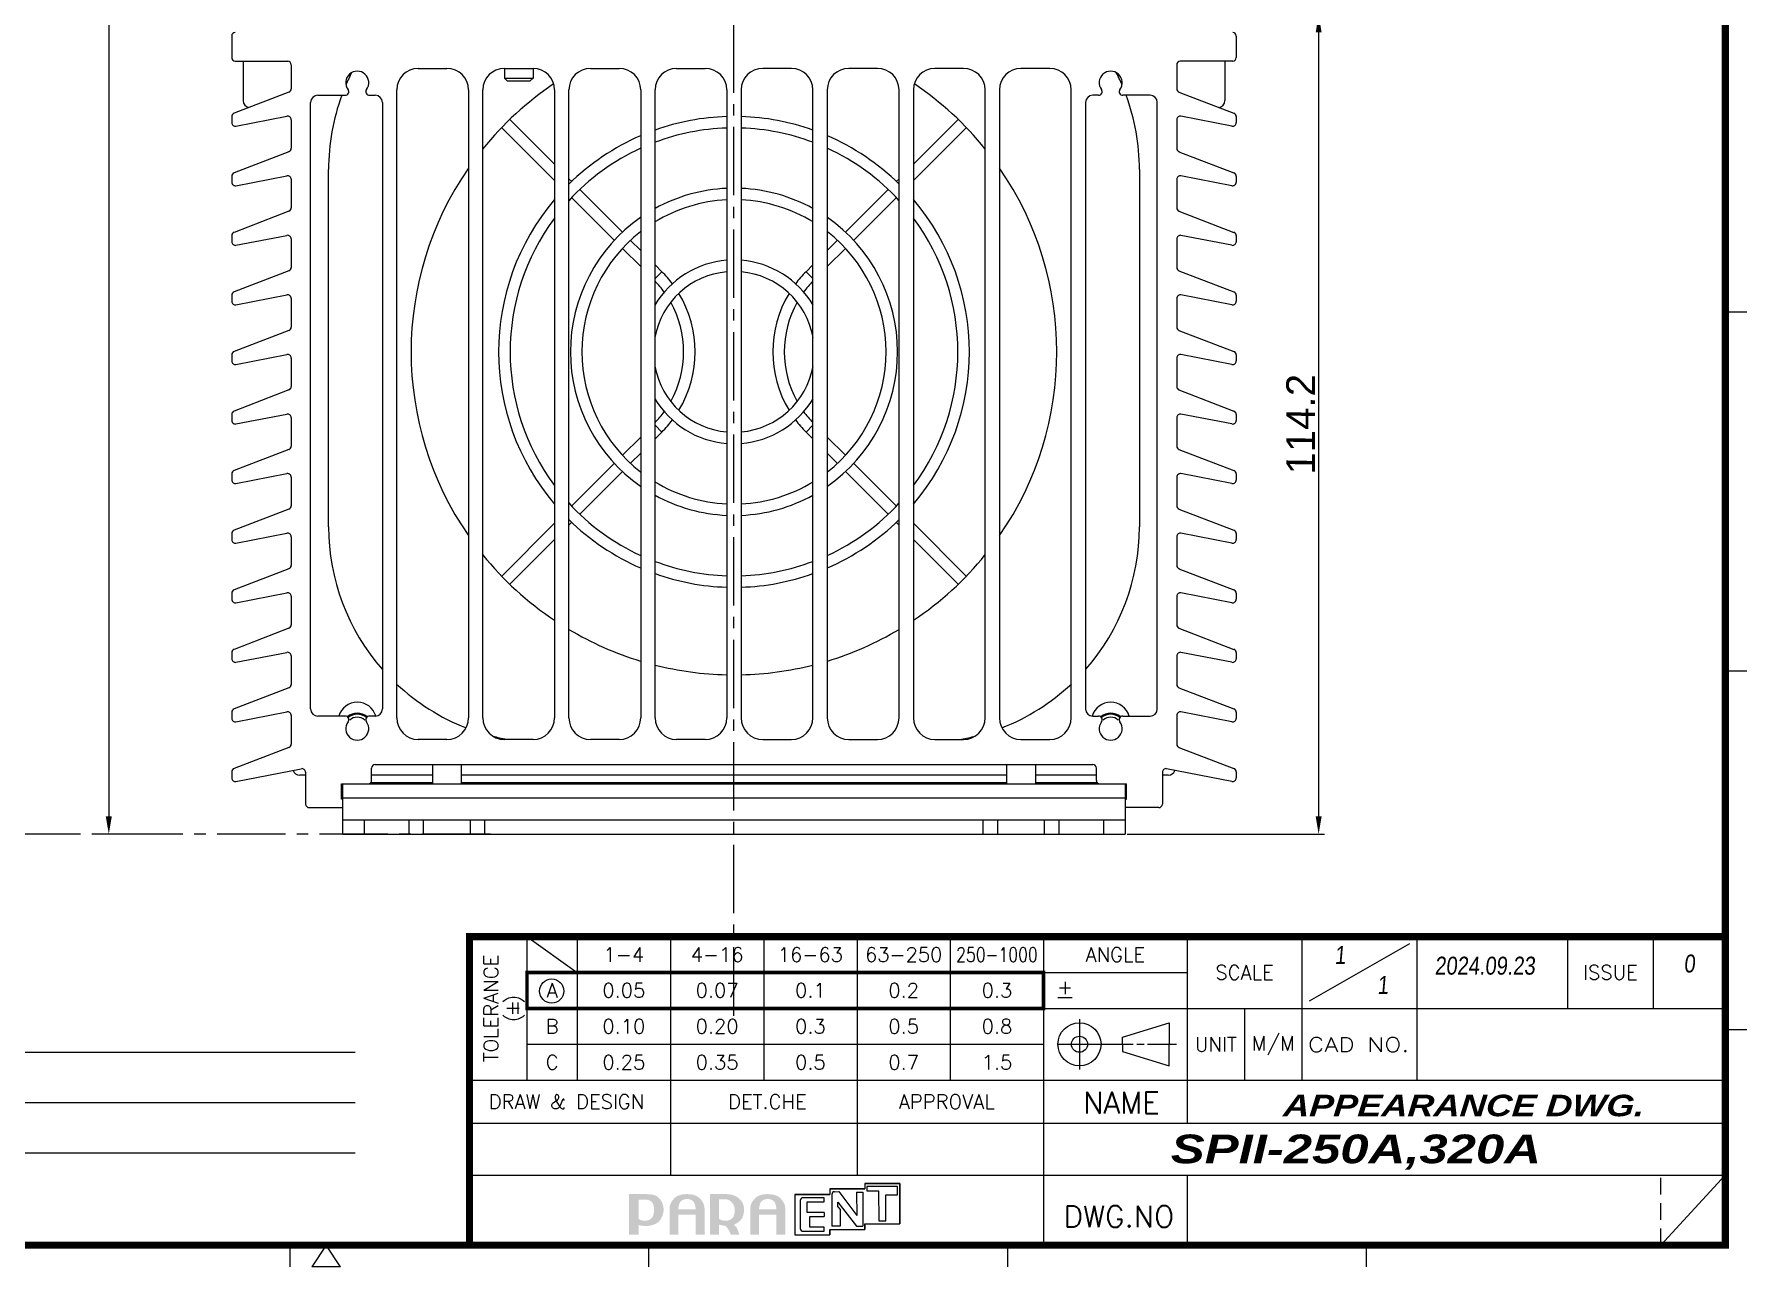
# Model space of a CAD drawing. Extents: x -425 to 6552, y -3049 to 3105.
# Drawn here: x 1516.9 to 1755.6, y -1936.4 to -1764.7 of the extents above; entities that cross this region are included whole.
import ezdxf
from ezdxf.enums import TextEntityAlignment as Align

# ---------------------------------------------------------------- set-up
doc = ezdxf.new("R2010")
doc.units = 0
doc.header["$PDMODE"] = 3
doc.header["$PDSIZE"] = 1.5
for name, pattern in [('CENTER', [17.8, 10.75, -2.35, 2.35, -2.35]), ('CENTER2', [28.575, 19.05, -3.175, 3.175, -3.175]), ('HIDDEN', [3.525, 2.35, -1.175])]:
    doc.linetypes.add(name, pattern=pattern)
doc.layers.get('0').update_dxf_attribs({"linetype": 'CONTINUOUS'})
doc.layers.get('DEFPOINTS').update_dxf_attribs({"linetype": 'CONTINUOUS'})
doc.layers.add('3', color=112, linetype='CENTER')
doc.layers.add('DIM', color=1, linetype='CONTINUOUS')
doc.styles.add('N', font='arialbi.ttf', dxfattribs={"width": 0.8, "oblique": 5})
doc.styles.add('OMI-1', font='arial.ttf', dxfattribs={"oblique": 1})
doc.styles.add('SIM', font='simplex')
doc.dimstyles.new('1', dxfattribs={"dimtxt": 4, "dimasz": 2.5, "dimexe": 0.8, "dimexo": 0.3, "dimgap": 0.5, "dimtad": 1, "dimtoh": 1, "dimdec": 1, "dimzin": 0, "dimtxsty": 'OMI-1', "dimcen": 0, "dimclrd": 256, "dimclre": 256, "dimclrt": 256, "dimazin": 3, "dimtfac": 0.8, "dimtdec": 1, "dimtix": 1, "dimtmove": 0, "dimatfit": 3, "dimtolj": 1, "dimtzin": 0})

# ---------------------------------------------------------------- blocks, each defined once
blk = doc.blocks.new('*D6213')
at = {"layer": 'DEFPOINTS', "color": 0}
for p in [(1545.64, -1635.92), (1527.31, -1876.13), (1530.71, -1876.13)]:
    blk.add_point(p, dxfattribs=at)
at = {"layer": 'DIM'}
for p, q in [((1545.34, -1635.92), (1526.51, -1635.92)), ((1527.31, -1638.42), (1527.31, -1873.63)), ((1530.41, -1876.13), (1526.51, -1876.13))]:
    blk.add_line(p, q, dxfattribs=at)
for points in [[(1527.73, -1638.42), (1526.89, -1638.42), (1527.31, -1635.92)], [(1526.89, -1873.63), (1527.73, -1873.63), (1527.31, -1876.13)]]:
    blk.add_solid(points, dxfattribs=at)
at = {"layer": 'DIM', "insert": (1524.77, -1756.02), "char_height": 4, "attachment_point": 5, "rotation": 90, "style": 'OMI-1'}
blk.add_mtext('\\A1;240.2', dxfattribs=at)
blk = doc.blocks.new('*D6216')
at = {"layer": 'DEFPOINTS', "color": 0}
for p in [(1695.46, -1761.92), (1668.94, -1876.13), (1695.92, -1876.13)]:
    blk.add_point(p, dxfattribs=at)
at = {"layer": 'DIM'}
for p, q in [((1695.76, -1761.92), (1696.72, -1761.92)), ((1695.92, -1764.42), (1695.92, -1873.63)), ((1669.24, -1876.13), (1696.72, -1876.13))]:
    blk.add_line(p, q, dxfattribs=at)
for points in [[(1696.34, -1764.42), (1695.51, -1764.42), (1695.92, -1761.92)], [(1695.51, -1873.63), (1696.34, -1873.63), (1695.92, -1876.13)]]:
    blk.add_solid(points, dxfattribs=at)
at = {"layer": 'DIM', "insert": (1693.41, -1819.03), "char_height": 4, "attachment_point": 5, "rotation": 90, "style": 'OMI-1'}
blk.add_mtext('\\A1;114.2', dxfattribs=at)

msp = doc.modelspace()

# ---------------------------------------------------------------- hatches: boundary and pattern name
h = msp.add_hatch(color=256)
edge = h.paths.add_edge_path()
edge.add_spline(control_points=[(1603.01, -1929.57), (1602.8, -1929.81), (1602.49, -1929.97), (1602.01, -1929.97), (1601.89, -1929.97), (1601.73, -1929.96), (1601.53, -1929.91), (1601.32, -1929.87), (1601.21, -1929.76), (1601.16, -1929.71), (1601.16, -1929.63), (1601.16, -1927.18), (1601.16, -1927.04), (1601.29, -1927.04), (1602.06, -1927.04), (1602.06, -1927.04), (1602.51, -1927.04), (1602.8, -1927.16), (1603.01, -1927.4), (1603.23, -1927.65), (1603.3, -1928.07), (1603.3, -1928.44), (1603.3, -1928.82), (1603.23, -1929.33), (1603.01, -1929.57)], knot_values=[0, 0, 0, 0, 1, 1, 1, 2, 2, 2, 3, 3, 3, 4, 4, 4, 5, 5, 5, 6, 6, 6, 7, 7, 7, 8, 8, 8, 8], degree=3, periodic=0)
edge = h.paths.add_edge_path(flags=16)
edge.add_spline(control_points=[(1602.1, -1926.27), (1602.1, -1926.27), (1600.03, -1926.27), (1600.03, -1926.27), (1600.03, -1926.27), (1599.83, -1926.27), (1599.83, -1926.27), (1599.83, -1926.27), (1599.83, -1931.93), (1599.83, -1931.93), (1599.83, -1931.93), (1601.16, -1931.93), (1601.16, -1931.93), (1601.16, -1931.93), (1601.16, -1930.75), (1601.16, -1930.56), (1601.29, -1930.6), (1601.46, -1930.69), (1602.06, -1930.71), (1602.7, -1930.73), (1603.63, -1930.52), (1604.03, -1930.03), (1604.43, -1929.54), (1604.63, -1929.01), (1604.63, -1928.45), (1604.63, -1927.79), (1604.4, -1927.23), (1603.96, -1926.79), (1603.51, -1926.34), (1602.89, -1926.27), (1602.1, -1926.27)], knot_values=[0, 0, 0, 0, 1, 1, 1, 2, 2, 2, 3, 3, 3, 4, 4, 4, 5, 5, 5, 6, 6, 6, 7, 7, 7, 8, 8, 8, 9, 9, 9, 10, 10, 10, 10], degree=3, periodic=0)
h = msp.add_hatch(color=256)
edge = h.paths.add_edge_path()
edge.add_spline(control_points=[(1609.1, -1928.41), (1608.96, -1928.41), (1606.7, -1928.41), (1606.69, -1928.41), (1606.69, -1928.41), (1606.69, -1928.39), (1606.69, -1928.39), (1606.69, -1928.08), (1606.78, -1927.55), (1606.97, -1927.33), (1607.14, -1927.13), (1607.46, -1926.95), (1607.88, -1926.95), (1608.29, -1926.95), (1608.58, -1927.08), (1608.78, -1927.29), (1608.99, -1927.49), (1609.1, -1928.08), (1609.1, -1928.39), (1609.1, -1928.39), (1609.1, -1928.41), (1609.1, -1928.41)], knot_values=[0, 0, 0, 0, 1, 1, 1, 2, 2, 2, 3, 3, 3, 4, 4, 4, 5, 5, 5, 6, 6, 6, 7, 7, 7, 7], degree=3, periodic=0)
edge = h.paths.add_edge_path(flags=16)
edge.add_spline(control_points=[(1607.88, -1926.27), (1606.98, -1926.27), (1606.41, -1926.5), (1606.02, -1926.96), (1605.65, -1927.4), (1605.46, -1927.78), (1605.46, -1928.31), (1605.46, -1928.31), (1605.46, -1931.93), (1605.46, -1931.93), (1605.46, -1931.93), (1606.69, -1931.93), (1606.69, -1931.93), (1606.69, -1931.93), (1606.69, -1930.23), (1606.69, -1929.13), (1606.7, -1929.13), (1608.96, -1929.13), (1609.1, -1929.13), (1609.1, -1929.28), (1609.1, -1931.93), (1609.1, -1931.93), (1609.1, -1931.93), (1610.34, -1931.93), (1610.34, -1931.93), (1610.34, -1931.93), (1610.34, -1928.31), (1610.34, -1928.31), (1610.34, -1927.78), (1610.15, -1927.4), (1609.77, -1926.96), (1609.38, -1926.5), (1608.77, -1926.27), (1607.88, -1926.27)], knot_values=[0, 0, 0, 0, 1, 1, 1, 2, 2, 2, 3, 3, 3, 4, 4, 4, 5, 5, 5, 6, 6, 6, 7, 7, 7, 8, 8, 8, 9, 9, 9, 10, 10, 10, 11, 11, 11, 11], degree=3, periodic=0)
h = msp.add_hatch(color=256)
edge = h.paths.add_edge_path()
edge.add_spline(control_points=[(1614.21, -1929.63), (1613.95, -1929.87), (1613.63, -1929.99), (1613.19, -1929.99), (1613.07, -1929.99), (1612.92, -1929.97), (1612.77, -1929.92), (1612.63, -1929.87), (1612.37, -1929.73), (1612.33, -1929.69), (1612.33, -1929.61), (1612.33, -1927.14), (1612.33, -1927), (1612.46, -1927), (1613.31, -1927), (1613.31, -1927), (1613.71, -1927), (1613.94, -1927.2), (1614.18, -1927.45), (1614.43, -1927.71), (1614.55, -1928.12), (1614.55, -1928.47), (1614.55, -1928.85), (1614.47, -1929.39), (1614.21, -1929.63)], knot_values=[0, 0, 0, 0, 1, 1, 1, 2, 2, 2, 3, 3, 3, 4, 4, 4, 5, 5, 5, 6, 6, 6, 7, 7, 7, 8, 8, 8, 8], degree=3, periodic=0)
edge = h.paths.add_edge_path(flags=16)
edge.add_spline(control_points=[(1613.35, -1926.27), (1613.35, -1926.27), (1611.28, -1926.27), (1611.28, -1926.27), (1611.28, -1926.27), (1611.08, -1926.27), (1611.08, -1926.27), (1611.08, -1926.27), (1611.08, -1931.93), (1611.08, -1931.93), (1611.08, -1931.93), (1612.33, -1931.93), (1612.33, -1931.93), (1612.33, -1931.93), (1612.33, -1930.7), (1612.33, -1930.51), (1612.47, -1930.56), (1612.6, -1930.59), (1612.72, -1930.61), (1612.72, -1930.61), (1613.11, -1930.67), (1613.21, -1930.68), (1613.42, -1930.82), (1613.58, -1931.1), (1613.71, -1931.29), (1613.84, -1931.49), (1613.99, -1931.93), (1613.99, -1931.93), (1613.99, -1931.93), (1615.18, -1931.93), (1615.18, -1931.93), (1615.18, -1931.93), (1615.02, -1931.26), (1614.85, -1931), (1614.75, -1930.84), (1614.61, -1930.69), (1614.43, -1930.53), (1614.8, -1930.37), (1615.15, -1930.15), (1615.39, -1929.86), (1615.71, -1929.47), (1615.84, -1929.01), (1615.84, -1928.48), (1615.84, -1927.77), (1615.65, -1927.35), (1615.19, -1926.92), (1614.73, -1926.49), (1614.12, -1926.27), (1613.35, -1926.27)], knot_values=[0, 0, 0, 0, 1, 1, 1, 2, 2, 2, 3, 3, 3, 4, 4, 4, 5, 5, 5, 6, 6, 6, 7, 7, 7, 8, 8, 8, 9, 9, 9, 10, 10, 10, 11, 11, 11, 12, 12, 12, 13, 13, 13, 14, 14, 14, 15, 15, 15, 16, 16, 16, 16], degree=3, periodic=0)
h = msp.add_hatch(color=256)
edge = h.paths.add_edge_path()
edge.add_spline(control_points=[(1620.35, -1928.41), (1620.21, -1928.41), (1617.95, -1928.41), (1617.94, -1928.41), (1617.94, -1928.41), (1617.94, -1928.39), (1617.94, -1928.39), (1617.94, -1928.08), (1618.03, -1927.55), (1618.22, -1927.33), (1618.39, -1927.13), (1618.71, -1926.95), (1619.13, -1926.95), (1619.54, -1926.95), (1619.83, -1927.08), (1620.03, -1927.29), (1620.24, -1927.49), (1620.35, -1928.08), (1620.35, -1928.39), (1620.35, -1928.39), (1620.35, -1928.41), (1620.35, -1928.41)], knot_values=[0, 0, 0, 0, 1, 1, 1, 2, 2, 2, 3, 3, 3, 4, 4, 4, 5, 5, 5, 6, 6, 6, 7, 7, 7, 7], degree=3, periodic=0)
edge = h.paths.add_edge_path(flags=16)
edge.add_spline(control_points=[(1619.13, -1926.27), (1618.23, -1926.27), (1617.66, -1926.5), (1617.27, -1926.96), (1616.9, -1927.4), (1616.71, -1927.78), (1616.71, -1928.31), (1616.71, -1928.31), (1616.71, -1931.93), (1616.71, -1931.93), (1616.71, -1931.93), (1617.94, -1931.93), (1617.94, -1931.93), (1617.94, -1931.93), (1617.94, -1930.23), (1617.94, -1929.13), (1617.95, -1929.13), (1620.21, -1929.13), (1620.35, -1929.13), (1620.35, -1929.28), (1620.35, -1931.93), (1620.35, -1931.93), (1620.35, -1931.93), (1621.59, -1931.93), (1621.59, -1931.93), (1621.59, -1931.93), (1621.59, -1928.31), (1621.59, -1928.31), (1621.59, -1927.78), (1621.4, -1927.4), (1621.02, -1926.96), (1620.63, -1926.5), (1620.02, -1926.27), (1619.13, -1926.27)], knot_values=[0, 0, 0, 0, 1, 1, 1, 2, 2, 2, 3, 3, 3, 4, 4, 4, 5, 5, 5, 6, 6, 6, 7, 7, 7, 8, 8, 8, 9, 9, 9, 10, 10, 10, 11, 11, 11, 11], degree=3, periodic=0)

# ---------------------------------------------------------------- linework, layer by layer
at = {"color": 7, "linetype": 'CONTINUOUS'}
for p, q in [((1544.44, -1764.92), (1544.44, -1767.92)), ((1684.44, -1764.92), (1684.44, -1767.92)), ((1544.94, -1768.42), (1552.24, -1768.42)), ((1546.04, -1768.42), (1546.04, -1773.92)), ((1683.94, -1768.42), (1676.64, -1768.42)), ((1682.84, -1768.42), (1682.84, -1773.92)), ((1552.74, -1768.92), (1552.74, -1772.26)), ((1570.44, -1769.42), (1574.44, -1769.42)), ((1582.44, -1769.42), (1586.44, -1769.42)), ((1582.44, -1769.42), (1582.44, -1770.77)), ((1582.44, -1770.77), (1586.44, -1770.77)), ((1582.84, -1771.17), (1582.44, -1770.77)), ((1586.04, -1771.17), (1586.44, -1770.77)), ((1586.44, -1769.42), (1586.44, -1770.77)), ((1594.44, -1769.42), (1598.44, -1769.42)), ((1606.44, -1769.42), (1610.44, -1769.42)), ((1622.44, -1769.42), (1618.44, -1769.42)), ((1634.44, -1769.42), (1630.44, -1769.42)), ((1646.44, -1769.42), (1642.44, -1769.42)), ((1658.44, -1769.42), (1654.44, -1769.42)), ((1676.14, -1768.92), (1676.14, -1772.26)), ((1552.42, -1772.73), (1544.76, -1775.67)), ((1556.44, -1773.17), (1560.25, -1773.17)), ((1563.62, -1773.17), (1564.44, -1773.17)), ((1567.44, -1859.92), (1567.44, -1772.42)), ((1577.44, -1772.42), (1577.44, -1859.92)), ((1579.44, -1859.92), (1579.44, -1772.42)), ((1582.84, -1771.17), (1586.04, -1771.17)), ((1589.44, -1772.42), (1589.44, -1859.92)), ((1591.44, -1859.92), (1591.44, -1772.42)), ((1601.44, -1772.42), (1601.44, -1859.92)), ((1603.44, -1859.92), (1603.44, -1772.42)), ((1613.44, -1772.42), (1613.44, -1859.92)), ((1615.44, -1772.42), (1615.44, -1859.92)), ((1625.44, -1859.92), (1625.44, -1772.42)), ((1627.44, -1772.42), (1627.44, -1859.92)), ((1637.44, -1859.92), (1637.44, -1772.42)), ((1639.44, -1772.42), (1639.44, -1859.92)), ((1649.44, -1859.92), (1649.44, -1772.42)), ((1651.44, -1772.42), (1651.44, -1859.92)), ((1661.44, -1859.92), (1661.44, -1772.42)), ((1665.25, -1773.17), (1664.44, -1773.17)), ((1672.44, -1773.17), (1668.62, -1773.17)), ((1676.46, -1772.73), (1684.12, -1775.67)), ((1555.44, -1858.67), (1555.44, -1774.17)), ((1565.44, -1774.17), (1565.44, -1858.67)), ((1663.44, -1774.17), (1663.44, -1858.67)), ((1673.44, -1858.67), (1673.44, -1774.17)), ((1544.44, -1776.13), (1544.44, -1776.98)), ((1545.03, -1777.47), (1552.14, -1776.09)), ((1552.74, -1776.58), (1552.74, -1780.56)), ((1589.44, -1785.05), (1582.07, -1777.69)), ((1589.44, -1782.79), (1583.21, -1776.56)), ((1639.44, -1782.79), (1645.67, -1776.56)), ((1639.44, -1785.05), (1646.8, -1777.69)), ((1676.14, -1776.58), (1676.14, -1780.56)), ((1683.84, -1777.47), (1676.73, -1776.09)), ((1684.44, -1776.13), (1684.44, -1776.98)), ((1552.42, -1781.03), (1544.76, -1783.97)), ((1676.46, -1781.03), (1684.12, -1783.97)), ((1544.44, -1784.43), (1544.44, -1785.28)), ((1545.03, -1785.77), (1552.14, -1784.39)), ((1552.74, -1784.88), (1552.74, -1788.86)), ((1557.94, -1833.32), (1557.94, -1783.52)), ((1591.83, -1785.19), (1591.44, -1784.79)), ((1637.04, -1785.19), (1637.44, -1784.79)), ((1670.94, -1783.52), (1670.94, -1833.32)), ((1676.14, -1784.88), (1676.14, -1788.86)), ((1683.84, -1785.77), (1676.73, -1784.39)), ((1684.44, -1784.43), (1684.44, -1785.28)), ((1597.78, -1793.39), (1591.83, -1787.45)), ((1598.91, -1792.26), (1592.97, -1786.32)), ((1629.97, -1792.26), (1635.91, -1786.32)), ((1631.1, -1793.39), (1637.04, -1787.45)), ((1552.42, -1789.33), (1544.76, -1792.27)), ((1676.46, -1789.33), (1684.12, -1792.27)), ((1544.44, -1792.73), (1544.44, -1793.58)), ((1545.03, -1794.07), (1552.14, -1792.69)), ((1552.74, -1793.18), (1552.74, -1797.16)), ((1601.44, -1797.05), (1598.91, -1794.52)), ((1601.44, -1794.79), (1600.04, -1793.39)), ((1627.44, -1794.79), (1628.83, -1793.39)), ((1627.44, -1797.05), (1629.97, -1794.52)), ((1676.14, -1793.18), (1676.14, -1797.16)), ((1683.84, -1794.07), (1676.73, -1792.69)), ((1684.44, -1792.73), (1684.44, -1793.58)), ((1604.4, -1797.75), (1603.44, -1796.79)), ((1624.48, -1797.75), (1625.44, -1796.79)), ((1552.42, -1797.63), (1544.76, -1800.57)), ((1604.4, -1797.75), (1603.44, -1798.71)), ((1624.48, -1797.75), (1625.44, -1798.71)), ((1676.46, -1797.63), (1684.12, -1800.57)), ((1544.44, -1801.03), (1544.44, -1801.88)), ((1545.03, -1802.37), (1552.14, -1800.99)), ((1552.74, -1801.48), (1552.74, -1805.46)), ((1676.14, -1801.48), (1676.14, -1805.46)), ((1683.84, -1802.37), (1676.73, -1800.99)), ((1684.44, -1801.03), (1684.44, -1801.88)), ((1552.42, -1805.93), (1544.76, -1808.87)), ((1676.46, -1805.93), (1684.12, -1808.87)), ((1544.44, -1809.33), (1544.44, -1810.18)), ((1545.03, -1810.67), (1552.14, -1809.29)), ((1552.74, -1809.78), (1552.74, -1813.76)), ((1676.14, -1809.78), (1676.14, -1813.76)), ((1683.84, -1810.67), (1676.73, -1809.29)), ((1684.44, -1809.33), (1684.44, -1810.18)), ((1552.42, -1814.23), (1544.76, -1817.17)), ((1676.46, -1814.23), (1684.12, -1817.17)), ((1544.44, -1817.63), (1544.44, -1818.48)), ((1545.03, -1818.97), (1552.14, -1817.59)), ((1552.74, -1818.08), (1552.74, -1822.06)), ((1676.14, -1818.08), (1676.14, -1822.06)), ((1683.84, -1818.97), (1676.73, -1817.59)), ((1684.44, -1817.63), (1684.44, -1818.48)), ((1601.44, -1820.79), (1598.91, -1823.32)), ((1604.4, -1820.09), (1603.44, -1819.13)), ((1604.4, -1820.09), (1603.44, -1821.05)), ((1624.48, -1820.09), (1625.44, -1819.13)), ((1624.48, -1820.09), (1625.44, -1821.05)), ((1627.44, -1820.79), (1629.97, -1823.32)), ((1552.42, -1822.53), (1544.76, -1825.47)), ((1601.44, -1823.05), (1600.04, -1824.45)), ((1627.44, -1823.05), (1628.83, -1824.45)), ((1676.46, -1822.53), (1684.12, -1825.47)), ((1597.78, -1824.45), (1591.83, -1830.39)), ((1598.91, -1825.58), (1592.97, -1831.52)), ((1629.97, -1825.58), (1635.91, -1831.52)), ((1631.1, -1824.45), (1637.04, -1830.39)), ((1544.44, -1825.93), (1544.44, -1826.78)), ((1545.03, -1827.27), (1552.14, -1825.89)), ((1552.74, -1826.38), (1552.74, -1830.36)), ((1676.14, -1826.38), (1676.14, -1830.36)), ((1683.84, -1827.27), (1676.73, -1825.89)), ((1684.44, -1825.93), (1684.44, -1826.78)), ((1552.42, -1830.83), (1544.76, -1833.77)), ((1589.44, -1832.79), (1582.07, -1840.15)), ((1591.83, -1832.65), (1591.44, -1833.05)), ((1637.04, -1832.65), (1637.44, -1833.05)), ((1639.44, -1832.79), (1646.8, -1840.15)), ((1676.46, -1830.83), (1684.12, -1833.77)), ((1544.44, -1834.23), (1544.44, -1835.08)), ((1545.03, -1835.57), (1552.14, -1834.19)), ((1552.74, -1834.68), (1552.74, -1838.66)), ((1589.44, -1835.05), (1583.21, -1841.28)), ((1639.44, -1835.05), (1645.67, -1841.28)), ((1676.14, -1834.68), (1676.14, -1838.66)), ((1683.84, -1835.57), (1676.73, -1834.19)), ((1684.44, -1834.23), (1684.44, -1835.08)), ((1552.42, -1839.13), (1544.76, -1842.07)), ((1676.46, -1839.13), (1684.12, -1842.07)), ((1545.03, -1843.87), (1552.14, -1842.49)), ((1683.84, -1843.87), (1676.73, -1842.49)), ((1544.44, -1842.53), (1544.44, -1843.38)), ((1552.74, -1842.98), (1552.74, -1846.96)), ((1676.14, -1842.98), (1676.14, -1846.96)), ((1684.44, -1842.53), (1684.44, -1843.38)), ((1552.42, -1847.43), (1544.76, -1850.37)), ((1676.46, -1847.43), (1684.12, -1850.37)), ((1544.44, -1850.83), (1544.44, -1851.68)), ((1545.03, -1852.17), (1552.14, -1850.79)), ((1552.74, -1851.28), (1552.74, -1855.26)), ((1676.14, -1851.28), (1676.14, -1855.26)), ((1683.84, -1852.17), (1676.73, -1850.79)), ((1684.44, -1850.83), (1684.44, -1851.68)), ((1552.42, -1855.73), (1544.76, -1858.67)), ((1676.46, -1855.73), (1684.12, -1858.67)), ((1544.44, -1859.13), (1544.44, -1859.98)), ((1545.03, -1860.47), (1552.14, -1859.09)), ((1683.84, -1860.47), (1676.73, -1859.09)), ((1684.44, -1859.13), (1684.44, -1859.98)), ((1552.74, -1859.58), (1552.74, -1863.56)), ((1560.25, -1859.67), (1556.44, -1859.67)), ((1562.88, -1859.49), (1562.81, -1859.62)), ((1564.44, -1859.67), (1563.62, -1859.67)), ((1664.44, -1859.67), (1665.25, -1859.67)), ((1666, -1859.49), (1666.06, -1859.62)), ((1668.62, -1859.67), (1672.44, -1859.67)), ((1676.14, -1859.58), (1676.14, -1863.56)), ((1574.44, -1862.92), (1570.44, -1862.92)), ((1586.44, -1862.92), (1582.44, -1862.92)), ((1598.44, -1862.92), (1594.44, -1862.92)), ((1610.44, -1862.92), (1606.44, -1862.92)), ((1618.44, -1862.92), (1622.44, -1862.92)), ((1630.44, -1862.92), (1634.44, -1862.92)), ((1642.44, -1862.92), (1646.44, -1862.92)), ((1654.44, -1862.92), (1658.44, -1862.92)), ((1552.42, -1864.03), (1544.76, -1866.97)), ((1676.46, -1864.03), (1684.12, -1866.97)), ((1544.44, -1867.43), (1544.44, -1868.28)), ((1545.03, -1868.77), (1554.14, -1867)), ((1554.74, -1867.92), (1553.94, -1867.92)), ((1554.74, -1867.49), (1554.74, -1871.92)), ((1563.94, -1868.62), (1563.94, -1866.92)), ((1572.44, -1867.92), (1563.94, -1867.92)), ((1564.44, -1866.42), (1664.44, -1866.42)), ((1572.44, -1866.42), (1572.44, -1869.12)), ((1576.44, -1866.42), (1576.44, -1869.12)), ((1652.44, -1867.92), (1576.44, -1867.92)), ((1652.44, -1866.42), (1652.44, -1869.12)), ((1656.44, -1866.42), (1656.44, -1869.12)), ((1664.94, -1867.92), (1656.44, -1867.92)), ((1664.94, -1868.62), (1664.94, -1866.92)), ((1674.14, -1867.49), (1674.14, -1871.92)), ((1674.94, -1867.92), (1674.14, -1867.92)), ((1683.84, -1868.77), (1674.73, -1867)), ((1684.44, -1867.43), (1684.44, -1868.28)), ((1559.74, -1869.12), (1669.14, -1869.12)), ((1559.74, -1871.22), (1559.74, -1869.12)), ((1559.94, -1876.12), (1559.94, -1869.12)), ((1668.94, -1871.12), (1559.94, -1871.12)), ((1563.83, -1868.92), (1572.44, -1868.92)), ((1576.44, -1868.92), (1652.44, -1868.92)), ((1656.44, -1868.92), (1665.04, -1868.92)), ((1668.94, -1869.12), (1668.94, -1876.12)), ((1669.14, -1871.22), (1669.14, -1869.12)), ((1555.24, -1872.42), (1559.94, -1872.42)), ((1559.94, -1871.22), (1559.74, -1871.22)), ((1668.94, -1871.22), (1669.14, -1871.22)), ((1673.64, -1872.42), (1668.94, -1872.42)), ((1559.94, -1874.12), (1668.94, -1874.12)), ((1562.94, -1876.12), (1562.94, -1874.12)), ((1569.19, -1876.12), (1569.19, -1874.12)), ((1571.19, -1876.12), (1571.19, -1874.12)), ((1577.69, -1874.12), (1577.69, -1876.12)), ((1579.69, -1874.12), (1579.69, -1876.12)), ((1649.19, -1876.12), (1649.19, -1874.12)), ((1651.19, -1876.12), (1651.19, -1874.12)), ((1657.69, -1874.12), (1657.69, -1876.12)), ((1659.69, -1874.12), (1659.69, -1876.12)), ((1665.94, -1874.12), (1665.94, -1876.12)), ((1559.94, -1876.12), (1668.94, -1876.12))]:
    msp.add_line(p, q, dxfattribs=at)
for p, q in [((1755.59, -1803.39), (1752.59, -1803.39)), ((1755.59, -1853.39), (1752.59, -1853.39)), ((1585.59, -1890.39), (1592.59, -1895.39)), ((1585.59, -1890.39), (1585.59, -1910.39)), ((1592.59, -1890.39), (1592.59, -1910.39)), ((1605.59, -1890.39), (1605.59, -1910.39)), ((1618.59, -1890.39), (1618.59, -1910.39)), ((1631.59, -1890.39), (1631.59, -1923.65)), ((1644.59, -1890.39), (1644.59, -1910.39)), ((1657.59, -1890.39), (1657.59, -1933.39)), ((1677.59, -1890.39), (1677.59, -1916.39)), ((1693.59, -1890.39), (1693.59, -1910.39)), ((1708.59, -1891.39), (1694.59, -1899.39)), ((1709.59, -1890.39), (1709.59, -1910.39)), ((1730.59, -1890.39), (1730.59, -1900.39)), ((1742.59, -1900.39), (1742.59, -1890.39)), ((1585.59, -1895.39), (1677.59, -1895.39)), ((1659.59, -1898.89), (1661.59, -1898.89)), ((1585.59, -1900.39), (1752.59, -1900.39)), ((1662.59, -1901.89), (1662.59, -1908.89)), ((1685.59, -1900.39), (1685.59, -1910.39)), ((1668.59, -1904.39), (1675.09, -1902.39)), ((1668.59, -1905.39), (1668.59, -1904.39)), ((1675.09, -1902.39), (1675.09, -1905.39)), ((1755.59, -1903.39), (1752.59, -1903.39)), ((1436.55, -1906.5), (1561.63, -1906.5)), ((1585.59, -1905.39), (1657.59, -1905.39)), ((1659.59, -1905.39), (1670.09, -1905.39)), ((1668.59, -1905.39), (1668.59, -1906.39)), ((1668.59, -1906.39), (1675.09, -1908.39)), ((1670.59, -1905.39), (1671.59, -1905.39)), ((1672.09, -1905.39), (1676.09, -1905.39)), ((1675.09, -1908.39), (1675.09, -1905.39)), ((1577.59, -1910.39), (1752.59, -1910.39)), ((1605.59, -1910.39), (1605.59, -1923.65)), ((1436.55, -1913.5), (1561.63, -1913.5)), ((1577.59, -1916.39), (1657.59, -1916.39)), ((1657.59, -1916.39), (1752.59, -1916.39)), ((1436.55, -1920.5), (1561.63, -1920.5)), ((1577.59, -1923.65), (1752.59, -1923.65)), ((1632.66, -1925.55), (1627.79, -1925.55)), ((1627.79, -1925.55), (1627.79, -1926.3)), ((1628.47, -1925.93), (1629.05, -1925.92)), ((1629.05, -1925.92), (1631.54, -1929.23)), ((1631.53, -1926), (1632.38, -1926)), ((1631.53, -1926), (1631.54, -1929.23)), ((1632.38, -1926), (1632.38, -1930.73)), ((1637.54, -1924.8), (1632.66, -1924.8)), ((1632.66, -1924.8), (1632.66, -1925.55)), ((1632.97, -1925.22), (1632.96, -1925.82)), ((1632.96, -1925.82), (1634.6, -1925.82)), ((1637.24, -1925.22), (1632.97, -1925.22)), ((1634.6, -1925.82), (1634.61, -1930.01)), ((1637.24, -1926.38), (1637.24, -1925.22)), ((1637.54, -1930.43), (1637.54, -1924.8)), ((1677.59, -1923.65), (1677.59, -1933.39)), ((1743.59, -1933.39), (1752.59, -1923.65)), ((1627.79, -1926.3), (1622.91, -1926.3)), ((1622.91, -1926.3), (1622.91, -1931.93)), ((1623.67, -1927.17), (1623.68, -1931.05)), ((1627.03, -1926.77), (1624.07, -1926.77)), ((1624.62, -1928.82), (1624.62, -1927.36)), ((1624.62, -1927.36), (1627.03, -1927.36)), ((1627.03, -1927.36), (1627.03, -1926.77)), ((1628.07, -1926.33), (1628.07, -1930.73)), ((1628.93, -1927.41), (1631.52, -1930.74)), ((1628.93, -1928.02), (1628.93, -1927.41)), ((1628.93, -1928.02), (1629.24, -1928.4)), ((1629.24, -1928.4), (1629.25, -1930.73)), ((1635.59, -1930.01), (1635.6, -1926.38)), ((1635.6, -1926.38), (1637.24, -1926.38)), ((1627.03, -1928.82), (1624.62, -1928.82)), ((1625.02, -1930.86), (1625.02, -1929.41)), ((1625.02, -1929.41), (1627.03, -1929.41)), ((1627.03, -1928.82), (1627.03, -1929.41)), ((1629.25, -1930.73), (1628.07, -1930.73)), ((1631.52, -1930.74), (1632.38, -1930.73)), ((1632.66, -1931.18), (1632.66, -1930.43)), ((1632.66, -1930.43), (1637.54, -1930.43)), ((1634.61, -1930.01), (1635.59, -1930.01)), ((1622.91, -1931.93), (1627.79, -1931.93)), ((1624.08, -1931.45), (1627.03, -1931.45)), ((1627.03, -1930.86), (1625.02, -1930.86)), ((1627.03, -1931.45), (1627.03, -1930.86)), ((1627.79, -1931.93), (1627.79, -1931.18)), ((1627.79, -1931.18), (1632.66, -1931.18)), ((1552.59, -1936.39), (1552.59, -1933.39)), ((1557.59, -1933.39), (1555.59, -1936.39)), ((1559.59, -1936.39), (1557.59, -1933.39)), ((1602.59, -1936.39), (1602.59, -1933.39)), ((1652.59, -1936.39), (1652.59, -1933.39)), ((1702.59, -1936.39), (1702.59, -1933.39)), ((1559.59, -1936.39), (1555.59, -1936.39))]:
    msp.add_line(p, q)
at = {"color": 3}
for p, q in [((1627.79, -1925.55), (1627.79, -1926.3)), ((1627.79, -1925.55), (1632.66, -1925.55)), ((1632.66, -1924.8), (1632.66, -1925.55)), ((1632.66, -1924.8), (1637.54, -1924.8)), ((1637.54, -1924.8), (1637.54, -1930.43)), ((1622.91, -1926.3), (1622.91, -1931.93)), ((1622.91, -1926.3), (1627.79, -1926.3)), ((1632.66, -1930.43), (1632.66, -1931.18)), ((1632.66, -1930.43), (1637.54, -1930.43)), ((1622.91, -1931.93), (1627.79, -1931.93)), ((1627.79, -1931.18), (1627.79, -1931.93)), ((1627.79, -1931.18), (1632.66, -1931.18))]:
    msp.add_line(p, q, dxfattribs=at)
at = {"linetype": 'HIDDEN'}
msp.add_line((1743.59, -1933.39), (1743.59, -1923.65), dxfattribs=at)
at = {"const_width": 1}
msp.add_lwpolyline([(1752.59, -1383.39), (952.59, -1383.39), (952.59, -1933.39), (1752.59, -1933.39)], close=True, dxfattribs=at)
for points, const_width in [([(1577.59, -1933.39), (1577.59, -1890.39), (1752.59, -1890.39)], 1), ([(1585.59, -1895.39), (1657.59, -1895.39), (1657.59, -1900.39), (1585.59, -1900.39), (1585.59, -1895.39)], 0.5)]:
    msp.add_lwpolyline(points, dxfattribs=dict(const_width=const_width))
for centre, radius in [((1589.04, -1897.98), 1.69), ((1662.59, -1905.39), 3), ((1662.59, -1905.39), 1.12)]:
    msp.add_circle(centre, radius)
at = {"color": 7, "linetype": 'CONTINUOUS'}
for centre, radius, start, end in [((1544.94, -1764.92), 0.5, 90, 180), ((1683.94, -1764.92), 0.5, 0, 90), ((1544.94, -1767.92), 0.5, 180, 270), ((1552.24, -1768.92), 0.5, 0, 90), ((1676.64, -1768.92), 0.5, 90, 180), ((1683.94, -1767.92), 0.5, 270, 0), ((1561.94, -1771.42), 1.6, 323.4704, 216.5296), ((1587.94, -1783.52), 30, 153.2252, 156.8619), ((1570.44, -1772.42), 3, 90, 180), ((1574.44, -1772.42), 3, 0, 90), ((1582.44, -1772.42), 3, 90, 180), ((1586.44, -1772.42), 3, 0, 90), ((1594.44, -1772.42), 3, 90, 180), ((1598.44, -1772.42), 3, 0, 90), ((1606.44, -1772.42), 3, 90, 180), ((1610.44, -1772.42), 3, 0, 90), ((1618.44, -1772.42), 3, 90, 180), ((1622.44, -1772.42), 3, 0, 90), ((1630.44, -1772.42), 3, 90, 180), ((1634.44, -1772.42), 3, 0, 90), ((1642.44, -1772.42), 3, 90, 180), ((1646.44, -1772.42), 3, 0, 90), ((1654.44, -1772.42), 3, 90, 180), ((1658.44, -1772.42), 3, 0, 90), ((1666.94, -1771.42), 1.6, 323.4704, 216.5296), ((1640.94, -1783.52), 30, 23.1381, 26.7748), ((1552.24, -1772.26), 0.5, 291, 0), ((1556.44, -1774.17), 1, 90, 180), ((1587.94, -1783.52), 30, 159.816, 180), ((1560.25, -1772.67), 0.5, 270, 36.5296), ((1563.62, -1772.67), 0.5, 143.4704, 270), ((1564.44, -1774.17), 1, 0, 90), ((1614.44, -1808.92), 45, 123.9595, 141.1117), ((1614.44, -1808.92), 45, 38.8883, 56.0405), ((1664.44, -1774.17), 1, 90, 180), ((1665.25, -1772.67), 0.5, 270, 36.5296), ((1668.62, -1772.67), 0.5, 143.4704, 270), ((1640.94, -1783.52), 30, 0, 20.184), ((1672.44, -1774.17), 1, 0, 90), ((1676.64, -1772.26), 0.5, 180, 249), ((1544.94, -1776.13), 0.5, 111, 180), ((1547.04, -1773.92), 1, 180, 255.6843), ((1681.84, -1773.92), 1, 284.3157, 0), ((1683.94, -1776.13), 0.5, 0, 69), ((1544.94, -1776.98), 0.5, 180, 281), ((1552.24, -1776.58), 0.5, 0, 101), ((1614.44, -1808.92), 32.8, 91.749, 109.6001), ((1614.44, -1808.92), 31.2, 91.8387, 110.6541), ((1614.44, -1808.92), 32.8, 70.3999, 88.251), ((1614.44, -1808.92), 31.2, 69.3459, 88.1613), ((1676.64, -1776.58), 0.5, 79, 180), ((1683.94, -1776.98), 0.5, 259, 0), ((1614.44, -1808.92), 32.8, 113.3699, 134.5423), ((1614.44, -1808.92), 32.8, 45.4577, 66.6301), ((1552.24, -1780.56), 0.5, 291, 0), ((1614.44, -1808.92), 31.2, 114.6308, 137.5512), ((1614.44, -1808.92), 31.2, 42.4488, 65.3692), ((1676.64, -1780.56), 0.5, 180, 249), ((1544.94, -1784.43), 0.5, 111, 180), ((1552.24, -1784.88), 0.5, 0, 101), ((1614.44, -1808.92), 45, 145.3593, 214.6407), ((1614.44, -1808.92), 45, 325.3593, 34.6407), ((1676.64, -1784.88), 0.5, 79, 180), ((1683.94, -1784.43), 0.5, 0, 69), ((1544.94, -1785.28), 0.5, 180, 281), ((1614.44, -1808.92), 22.8, 92.517, 118.8641), ((1614.44, -1808.92), 22.8, 61.1359, 87.483), ((1683.94, -1785.28), 0.5, 259, 0), ((1552.24, -1788.86), 0.5, 291, 0), ((1614.44, -1808.92), 32.8, 139.6734, 220.3266), ((1614.44, -1808.92), 21.2, 92.707, 121.2973), ((1614.44, -1808.92), 21.2, 58.7027, 87.293), ((1614.44, -1808.92), 32.8, 319.6734, 40.3266), ((1676.64, -1788.86), 0.5, 180, 249), ((1544.94, -1792.73), 0.5, 111, 180), ((1614.44, -1808.92), 31.2, 143.3176, 216.6824), ((1614.44, -1808.92), 22.8, 124.7923, 235.2077), ((1614.44, -1808.92), 21.2, 127.8631, 232.1369), ((1614.44, -1808.92), 22.8, 304.7923, 55.2077), ((1614.44, -1808.92), 21.2, 307.8631, 52.1369), ((1614.44, -1808.92), 31.2, 323.3176, 36.6824), ((1683.94, -1792.73), 0.5, 0, 69), ((1544.94, -1793.58), 0.5, 180, 281), ((1552.24, -1793.18), 0.5, 0, 101), ((1676.64, -1793.18), 0.5, 79, 180), ((1683.94, -1793.58), 0.5, 259, 0), ((1614.44, -1808.92), 12.8, 94.4856, 149.3564), ((1614.44, -1808.92), 12.8, 30.6436, 85.5144), ((1552.24, -1797.16), 0.5, 291, 0), ((1614.44, -1808.92), 11.2, 95.1264, 169.612), ((1593.22, -1808.92), 14.2, 35.8488, 43.9644), ((1593.22, -1808.92), 15.8, 36.8602, 45), ((1614.44, -1808.92), 11.2, 10.388, 84.8736), ((1635.65, -1808.92), 15.8, 135, 143.1398), ((1635.65, -1808.92), 14.2, 136.0356, 144.1512), ((1676.64, -1797.16), 0.5, 180, 249), ((1544.94, -1801.03), 0.5, 111, 180), ((1544.94, -1801.88), 0.5, 180, 281), ((1552.24, -1801.48), 0.5, 0, 101), ((1593.22, -1808.92), 15.8, 328.9921, 31.0079), ((1635.65, -1808.92), 15.8, 148.9921, 211.0079), ((1676.64, -1801.48), 0.5, 79, 180), ((1683.94, -1801.88), 0.5, 259, 0), ((1683.94, -1801.03), 0.5, 0, 69), ((1593.22, -1808.92), 14.2, 330.8977, 29.1023), ((1635.65, -1808.92), 14.2, 150.8977, 209.1023), ((1552.24, -1805.46), 0.5, 291, 0), ((1676.64, -1805.46), 0.5, 180, 249), ((1544.94, -1809.33), 0.5, 111, 180), ((1683.94, -1809.33), 0.5, 0, 69), ((1544.94, -1810.18), 0.5, 180, 281), ((1552.24, -1809.78), 0.5, 0, 101), ((1614.44, -1808.92), 11.2, 190.388, 264.8736), ((1614.44, -1808.92), 11.2, 275.1264, 349.612), ((1676.64, -1809.78), 0.5, 79, 180), ((1683.94, -1810.18), 0.5, 259, 0), ((1552.24, -1813.76), 0.5, 291, 0), ((1676.64, -1813.76), 0.5, 180, 249), ((1614.44, -1808.92), 12.8, 210.6436, 265.5144), ((1614.44, -1808.92), 12.8, 274.4856, 329.3564), ((1544.94, -1817.63), 0.5, 111, 180), ((1544.94, -1818.48), 0.5, 180, 281), ((1552.24, -1818.08), 0.5, 0, 101), ((1593.22, -1808.92), 14.2, 316.0356, 324.1512), ((1593.22, -1808.92), 15.8, 315, 323.1398), ((1635.65, -1808.92), 15.8, 216.8602, 225), ((1635.65, -1808.92), 14.2, 215.8488, 223.9644), ((1676.64, -1818.08), 0.5, 79, 180), ((1683.94, -1818.48), 0.5, 259, 0), ((1683.94, -1817.63), 0.5, 0, 69), ((1552.24, -1822.06), 0.5, 291, 0), ((1676.64, -1822.06), 0.5, 180, 249), ((1544.94, -1825.93), 0.5, 111, 180), ((1683.94, -1825.93), 0.5, 0, 69), ((1544.94, -1826.78), 0.5, 180, 281), ((1552.24, -1826.38), 0.5, 0, 101), ((1614.44, -1808.92), 21.2, 238.7027, 267.293), ((1614.44, -1808.92), 21.2, 272.707, 301.2973), ((1676.64, -1826.38), 0.5, 79, 180), ((1683.94, -1826.78), 0.5, 259, 0), ((1552.24, -1830.36), 0.5, 291, 0), ((1614.44, -1808.92), 31.2, 222.4488, 245.3692), ((1614.44, -1808.92), 22.8, 241.1359, 267.483), ((1614.44, -1808.92), 22.8, 272.517, 298.8641), ((1614.44, -1808.92), 31.2, 294.6308, 317.5512), ((1676.64, -1830.36), 0.5, 180, 249), ((1614.44, -1808.92), 32.8, 225.4577, 246.6301), ((1614.44, -1808.92), 32.8, 293.3699, 314.5423), ((1544.94, -1834.23), 0.5, 111, 180), ((1544.94, -1835.08), 0.5, 180, 281), ((1552.24, -1834.68), 0.5, 0, 101), ((1587.94, -1833.32), 30, 180, 221.3564), ((1640.94, -1833.32), 30, 318.6436, 0), ((1676.64, -1834.68), 0.5, 79, 180), ((1683.94, -1835.08), 0.5, 259, 0), ((1683.94, -1834.23), 0.5, 0, 69), ((1614.44, -1808.92), 45, 218.8883, 236.2177), ((1614.44, -1808.92), 45, 303.7823, 321.1117), ((1552.24, -1838.66), 0.5, 291, 0), ((1614.44, -1808.92), 31.2, 249.3459, 268.1613), ((1614.44, -1808.92), 32.8, 250.3999, 268.251), ((1614.44, -1808.92), 31.2, 271.8387, 290.6541), ((1614.44, -1808.92), 32.8, 271.749, 289.6001), ((1676.64, -1838.66), 0.5, 180, 249), ((1544.94, -1842.53), 0.5, 111, 180), ((1552.24, -1842.98), 0.5, 0, 101), ((1676.64, -1842.98), 0.5, 79, 180), ((1683.94, -1842.53), 0.5, 0, 69), ((1544.94, -1843.38), 0.5, 180, 281), ((1683.94, -1843.38), 0.5, 259, 0), ((1552.24, -1846.96), 0.5, 291, 0), ((1676.64, -1846.96), 0.5, 180, 249), ((1614.44, -1808.92), 45, 239.2491, 253.1954), ((1614.44, -1808.92), 45, 286.8046, 300.7509), ((1544.94, -1850.83), 0.5, 111, 180), ((1544.94, -1851.68), 0.5, 180, 281), ((1552.24, -1851.28), 0.5, 0, 101), ((1676.64, -1851.28), 0.5, 79, 180), ((1683.94, -1851.68), 0.5, 259, 0), ((1683.94, -1850.83), 0.5, 0, 69), ((1614.44, -1808.92), 45, 255.8436, 268.7287), ((1614.44, -1808.92), 45, 271.2713, 284.1564), ((1552.24, -1855.26), 0.5, 291, 0), ((1587.94, -1833.32), 30, 226.8514, 248.8358), ((1640.94, -1833.32), 30, 291.1642, 313.1486), ((1676.64, -1855.26), 0.5, 180, 249), ((1544.94, -1859.13), 0.5, 111, 180), ((1552.24, -1859.58), 0.5, 0, 101), ((1556.44, -1858.67), 1, 180, 270), ((1561.94, -1860.42), 2.69, 16.6106, 163.7744), ((1564.44, -1858.67), 1, 270, 0), ((1664.44, -1858.67), 1, 180, 270), ((1666.94, -1860.42), 2.69, 16.2256, 163.5404), ((1672.44, -1858.67), 1, 270, 0), ((1676.64, -1859.58), 0.5, 79, 180), ((1683.94, -1859.13), 0.5, 0, 69), ((1544.94, -1859.98), 0.5, 180, 281), ((1560.25, -1860.17), 0.5, 323.4704, 90), ((1561.94, -1861.42), 1.6, 143.4704, 36.5296), ((1561.94, -1861.42), 2.15, 49.9029, 130.0971), ((1561.94, -1861.42), 2, 50.1003, 129.8997), ((1561.94, -1861.42), 1.6, 48.4583, 131.5417), ((1563.62, -1860.17), 0.5, 90, 216.5296), ((1570.44, -1859.92), 3, 180, 270), ((1574.44, -1859.92), 3, 270, 0), ((1582.44, -1859.92), 3, 180, 270), ((1586.44, -1859.92), 3, 270, 0), ((1594.44, -1859.92), 3, 180, 270), ((1598.44, -1859.92), 3, 270, 0), ((1606.44, -1859.92), 3, 180, 270), ((1610.44, -1859.92), 3, 270, 0), ((1618.44, -1859.92), 3, 180, 270), ((1622.44, -1859.92), 3, 270, 0), ((1630.44, -1859.92), 3, 180, 270), ((1634.44, -1859.92), 3, 270, 0), ((1642.44, -1859.92), 3, 180, 270), ((1646.44, -1859.92), 3, 270, 0), ((1654.44, -1859.92), 3, 180, 270), ((1658.44, -1859.92), 3, 270, 0), ((1665.25, -1860.17), 0.5, 323.4704, 90), ((1666.94, -1861.42), 1.6, 143.4704, 36.5296), ((1666.94, -1861.42), 2.15, 49.9029, 130.0971), ((1666.94, -1861.42), 2, 50.1003, 129.8997), ((1666.94, -1861.42), 1.6, 48.4583, 131.5417), ((1668.62, -1860.17), 0.5, 90, 216.5296), ((1683.94, -1859.98), 0.5, 259, 0), ((1552.24, -1863.56), 0.5, 291, 0), ((1587.94, -1833.32), 30, 256.2921, 260), ((1640.94, -1833.32), 30, 280, 283.7079), ((1676.64, -1863.56), 0.5, 180, 249), ((1544.94, -1867.43), 0.5, 111, 180), ((1544.94, -1868.28), 0.5, 180, 281), ((1553.94, -1866.92), 1, 197.9148, 270), ((1554.24, -1867.49), 0.5, 0, 101), ((1563.44, -1868.62), 0.5, 270, 0), ((1564.44, -1866.92), 0.5, 90, 180), ((1664.44, -1866.92), 0.5, 0, 90), ((1665.44, -1868.62), 0.5, 180, 270), ((1674.64, -1867.49), 0.5, 79, 180), ((1674.94, -1866.92), 1, 270, 342.0852), ((1683.94, -1868.28), 0.5, 259, 0), ((1683.94, -1867.43), 0.5, 0, 69), ((1555.24, -1871.92), 0.5, 180, 270), ((1673.64, -1871.92), 0.5, 270, 0)]:
    msp.add_arc(centre, radius, start, end, dxfattribs=at)
for centre, start, end in [((1628.47, -1926.33), 90.2374, 180), ((1624.07, -1927.17), 89.9532, 180.0946), ((1624.08, -1931.05), 180.0946, 270.0249)]:
    msp.add_arc(centre, 0.4, start, end)
at = {"layer": '3', "linetype": 'CENTER2', "ltscale": 0.5}
for p, q in [((1614.44, -1901.41), (1614.44, -1603.86)), ((1580.5, -1876.13), (996.96, -1876.13))]:
    msp.add_line(p, q, dxfattribs=at)

# ---------------------------------------------------------------- texts
at = {"style": 'SIM'}
for s, height, p in [('1-4', 2, (1599.09, -1892.89)), ('4-16', 2, (1612.09, -1892.89)), ('16-63', 2, (1625.09, -1892.89)), ('63-250', 2, (1638.09, -1892.89)), ('ANGLE', 2, (1667.59, -1892.89)), ('SCALE', 2, (1685.59, -1895.39)), ('ISSUE', 2, (1736.59, -1895.39)), ('A', 2, (1589.09, -1897.89)), ('0.05', 2, (1599.09, -1897.89)), ('0.07', 2, (1612.09, -1897.89)), ('0.1', 2, (1625.09, -1897.89)), ('0.2', 2, (1638.09, -1897.89)), ('0.3', 2, (1651.09, -1897.89)), ('B', 2, (1589.09, -1902.89)), ('0.10', 2, (1599.09, -1902.89)), ('0.20', 2, (1612.09, -1902.89)), ('0.3', 2, (1625.09, -1902.89)), ('0.5', 2, (1638.09, -1902.89)), ('0.8', 2, (1651.09, -1902.89)), ('UNIT', 2, (1681.59, -1905.39)), ('M/M', 2, (1689.59, -1905.39)), ('C', 2, (1589.09, -1907.89)), ('0.25', 2, (1599.09, -1907.89)), ('0.35', 2, (1612.09, -1907.89)), ('0.5', 2, (1625.09, -1907.89)), ('0.7', 2, (1638.09, -1907.89)), ('1.5', 2, (1651.09, -1907.89)), ('DRAW & DESIGN', 2, (1591.09, -1913.39)), ('DET.CHE', 2, (1619.09, -1913.39)), ('APPROVAL', 2, (1644.09, -1913.39)), ('NAME', 3, (1668.43, -1913.54)), ('DWG.NO', 3, (1668.09, -1929.39))]:
    msp.add_text(s, height=height, dxfattribs=at).set_placement(p, align=Align.MIDDLE)
at = {"style": 'SIM', "width": 0.8}
msp.add_text('250-1000', height=2, dxfattribs=at).set_placement((1651.09, -1892.89), align=Align.MIDDLE)
at = {"oblique": 5}
for s, height, style, width, p in [('1', 2.5, 'OMI-1', 0.8, (1698.14, -1894.2)), ('1', 2.5, 'OMI-1', 0.8, (1704.09, -1898.37)), ('APPEARANCE DWG.', 3, 'N', 1.2, (1690.93, -1915.42))]:
    msp.add_text(s, height=height, dxfattribs=dict(at, style=style, width=width)).set_placement(p)
at = {"style": 'SIM'}
for s, p in [('TOLERANCE', (1581.59, -1900.39)), ('( )', (1584.59, -1900.39)), ('-', (1585.22, -1900.36))]:
    msp.add_text(s, height=2, rotation=90, dxfattribs=at).set_placement(p, align=Align.CENTER)
at = {"style": 'OMI-1', "oblique": 5, "width": 0.8}
for s, p in [('2024.09.23', (1719.09, -1895.69)), ('0', (1747.59, -1895.39))]:
    msp.add_text(s, height=2.5, dxfattribs=at).set_placement(p, align=Align.CENTER)
at = {"style": 'SIM'}
msp.add_text('+', height=2, dxfattribs=at).set_placement((1660.59, -1898.39), align=Align.CENTER)
msp.add_text('+', height=2, rotation=90, dxfattribs=at).set_placement((1583.49, -1900.36), align=Align.MIDDLE)
for s, height, style, width, p, p2 in [('CAD NO.', 2, 'SIM', 1.148815, (1694.42, -1906.43), (1708.54, -1906.43)), ('SPII-250A,320A', 4, 'N', 1.267671, (1675.32, -1921.97), (1726.9, -1921.97))]:
    msp.add_text(s, height=height, dxfattribs=dict(style=style, width=width)).set_placement(p, p2, align=Align.FIT)

# ---------------------------------------------------------------- dimensions: what is measured, and where the dimension line sits
at = {"layer": 'DIM'}
for base, p1, p2, picture, middle in [((1527.31, -1876.13), (1545.64, -1635.92), (1530.71, -1876.13), '*D6213', (1524.77, -1756.02)), ((1695.92, -1876.13), (1695.46, -1761.92), (1668.94, -1876.13), '*D6216', (1693.41, -1819.03))]:
    dim = msp.add_linear_dim(base=base, p1=p1, p2=p2, angle=90, dimstyle='1', dxfattribs=at)
    dim.commit()
    dim.dimension.update_dxf_attribs({"geometry": picture, "text_midpoint": middle})

doc.saveas('drawing.dxf')
